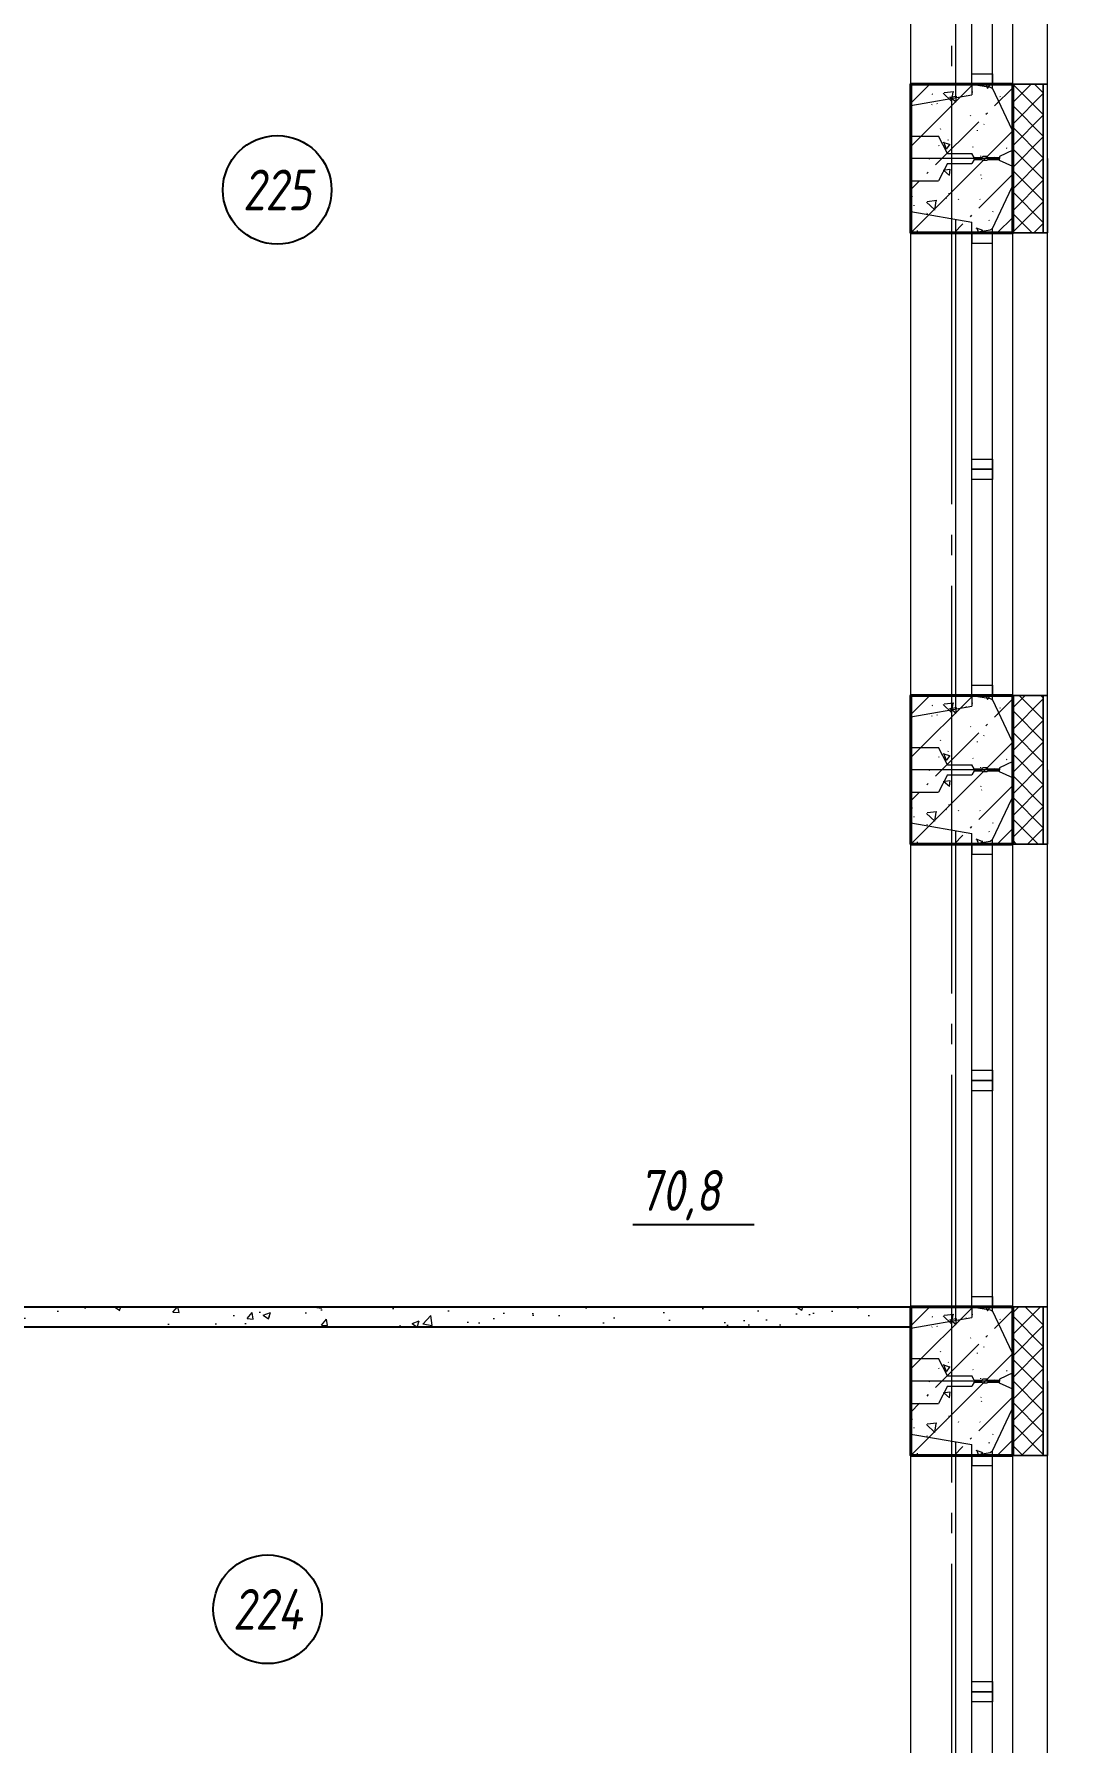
# Model space of a CAD drawing. Header units: millimetres. Extents: x -85420 to 1195317, y -69347 to 470418.
# Drawn here: x 496844 to 501882, y 40801 to 49186 of the extents above; entities that cross this region are included whole.
import ezdxf
from ezdxf import colors
from ezdxf.entities.mleader import LeaderData, LeaderLine
from ezdxf.enums import TextEntityAlignment as Align
from ezdxf.math import Vec2, Vec3

# ---------------------------------------------------------------- set-up
doc = ezdxf.new("R2010")
doc.units = ezdxf.units.MM
for name, pattern in [('GOST2.303 6', [12, 8, -1.5, 1, -1.5]), ('ГОСТ 2.303 4', [7, 5, -2, 0]), ('ГОСТ 2.303 5', [24, 20, -1.5, 1, -1.5]), ('осевая', [50.8, 31.75, -6.35, 6.35, -6.35])]:
    doc.linetypes.add(name, pattern=pattern)
for name, color, linetype, lineweight in [('+АР_Осевые линии', 252, 'GOST2.303 6', 9), ('АР_Окна', 4, 'Continuous', 9), ('АР_Отметки', 7, 'Continuous', 5), ('АР_Сущ Несущая стена', 250, 'Continuous', 50), ('АР_штриховка несущих стен', 250, 'Continuous', 0), ('СПДС_+АР_Стены', 250, 'Continuous', 20), ('стены', 7, 'Continuous', 40), ('ТОНКАЯ', 253, 'Continuous', 0), ('ЭКСПЛИКАЦИЯ', 7, 'Continuous', 5)]:
    doc.layers.add(name, color=color, linetype=linetype, lineweight=lineweight)
doc.layers.add('ОСИ', color=7, linetype='осевая', lineweight=13, true_color=0x999999)
doc.layers.add('ПБ_граница', color=7, linetype='ГОСТ 2.303 4', lineweight=40, true_color=0xdb0000)
doc.styles.add('ISOCPEUR', font='', dxfattribs={"height": 250})
doc.styles.add('ГОСТ 2.304', font='CS_Gost2304.shx', dxfattribs={"oblique": 10})
doc.styles.get('ISOCPEUR').set_extended_font_data('ISOCPEUR', italic=True)
pattern_1 = [(45, (0, 0), (-53.033009, 53.033009), []), (135, (0, 0), (-53.033009, -53.033009), [])]

# ---------------------------------------------------------------- blocks, each defined once
blk = doc.blocks.new('_DotSmall')
at = {"color": 0, "linetype": 'ByBlock', "const_width": 0.5}
blk.add_lwpolyline([(-0.0625, 0, 1), (0.0625, 0, 1)], format="xyb", close=True, dxfattribs=at)
blk = doc.blocks.new('НП 3033')
at = {"layer": 'АР_Окна', "ltscale": 100}
for p, q in [((365, 500), (2635, 500)), ((365, 400), (2635, 400)), ((365, 300), (2635, 300)), ((365, 220), (2635, 220)), ((365, 0), (2635, 0))]:
    blk.add_line(p, q, dxfattribs=at)
for points in [[(365, 300), (365, 500), (365, 670), (2635, 670), (2635, 300)], [(365, 300), (415, 300), (415, 400), (365, 400)], [(1450, 400), (1425, 400), (1425, 300), (1450, 300), (1475, 300), (1475, 400), (1437.5, 400)], [(1500, 400), (1475, 400), (1475, 300), (1500, 300), (1525, 300), (1525, 400), (1487.5, 400)], [(2635, 300), (2585, 300), (2585, 400), (2635, 400)]]:
    blk.add_lwpolyline(points, dxfattribs=at)
at = {"layer": 'СПДС_+АР_Стены', "ltscale": 100}
for points in [[(0, 670), (0, 670), (365, 670), (365, 670)], [(3000, 670), (3000, 670), (2635, 670), (2635, 670)]]:
    blk.add_lwpolyline(points, dxfattribs=at)
at = {"layer": 'стены', "ltscale": 100}
for p, q in [((2960, 500), (2860, 500)), ((0, 0), (0, 0))]:
    blk.add_line(p, q, dxfattribs=at)
at = {"layer": 'стены', "lineweight": 30, "ltscale": 100}
blk.add_lwpolyline([(0, 0), (365, 0), (365, 500), (0, 500)], dxfattribs=at)
at = {"layer": 'стены', "ltscale": 100}
blk.add_lwpolyline([(3000, 500), (2635, 500), (2635, 0), (3000, 0)], dxfattribs=at)
blk = doc.blocks.new('обследование 2 этаж 1245')
at = {"layer": 'ТОНКАЯ', "ltscale": 100}
for p, q in [((60460, -22820), (60460, -20100)), ((59960, -22700), (59960, -20220)), ((60180, -22661.9), (60180, -20258.1)), ((60260, -22595), (60260, -20325)), ((60360, -22617), (60360, -20303)), ((60260, -22595), (60350, -22610)), ((60260, -22595), (60260, -22648)), ((60350, -22610), (60360, -22617)), ((60360, -22617), (60455, -22818)), ((59960, -22700), (60260, -22648)), ((59960, -22700), (59960, -22850)), ((59960, -22850), (60095, -22850)), ((59960, -22960), (59960, -22850)), ((60140, -22935), (60095, -22850)), ((60455, -22818), (60460, -22820)), ((60460, -22920), (60460, -22820)), ((60395, -22960), (59960, -22960)), ((60395, -22960), (59960, -22960)), ((59960, -22960), (59960, -23070)), ((60140, -22935), (60260, -22935)), ((60270, -22955), (60260, -22935)), ((60270, -22965), (60260, -22985)), ((60270, -22955), (60308, -22955)), ((60270, -22965), (60308, -22965)), ((60313, -22950), (60308, -22955)), ((60313, -22970), (60308, -22965)), ((60333, -22950), (60313, -22950)), ((60333, -22970), (60313, -22970)), ((60338, -22955), (60333, -22950)), ((60338, -22965), (60333, -22970)), ((60338, -22955), (60395, -22955)), ((60338, -22960), (60395, -22960)), ((60338, -22960), (60395, -22960)), ((60338, -22965), (60395, -22965)), ((60460, -22920), (60395, -22950)), ((60395, -22950), (60395, -22955)), ((60395, -22955), (60395, -22960)), ((60395, -22965), (60395, -22960)), ((60395, -22970), (60395, -22965)), ((60460, -23000), (60395, -22970)), ((60140, -22985), (60095, -23070)), ((60140, -22985), (60260, -22985)), ((60460, -23000), (60460, -23100)), ((59960, -23220), (59960, -23070)), ((59960, -23070), (60095, -23070)), ((60360, -23303), (60455, -23102)), ((60455, -23102), (60460, -23100)), ((60460, -25820), (60460, -23100)), ((59960, -25700), (59960, -23220)), ((59960, -23220), (60260, -23272)), ((60180, -25661.9), (60180, -23258.1)), ((60260, -23325), (60260, -23272)), ((60260, -23325), (60350, -23310)), ((60350, -23310), (60360, -23303)), ((60360, -25617), (60360, -23303)), ((60260, -25595), (60260, -23325)), ((59960, -25700), (60260, -25648)), ((60260, -25595), (60350, -25610)), ((60260, -25595), (60260, -25648)), ((60350, -25610), (60360, -25617)), ((60360, -25617), (60455, -25818)), ((59960, -25700), (59960, -25850)), ((60455, -25818), (60460, -25820)), ((60460, -25920), (60460, -25820)), ((59960, -25850), (60095, -25850)), ((59960, -25960), (59960, -25850)), ((60140, -25935), (60095, -25850)), ((60395, -25960), (59960, -25960)), ((60395, -25960), (59960, -25960)), ((59960, -25960), (59960, -26070)), ((60140, -25985), (60095, -26070)), ((60140, -25935), (60260, -25935)), ((60140, -25985), (60260, -25985)), ((60270, -25955), (60260, -25935)), ((60270, -25965), (60260, -25985)), ((60270, -25955), (60308, -25955)), ((60270, -25965), (60308, -25965)), ((60313, -25950), (60308, -25955)), ((60313, -25970), (60308, -25965)), ((60333, -25950), (60313, -25950)), ((60333, -25970), (60313, -25970)), ((60338, -25955), (60333, -25950)), ((60338, -25965), (60333, -25970)), ((60338, -25955), (60395, -25955)), ((60338, -25960), (60395, -25960)), ((60338, -25960), (60395, -25960)), ((60338, -25965), (60395, -25965)), ((60460, -25920), (60395, -25950)), ((60395, -25950), (60395, -25955)), ((60395, -25955), (60395, -25960)), ((60395, -25965), (60395, -25960)), ((60395, -25970), (60395, -25965)), ((60460, -26000), (60395, -25970)), ((59960, -26220), (59960, -26070)), ((59960, -26070), (60095, -26070)), ((60460, -26000), (60460, -26100)), ((60360, -26303), (60455, -26102)), ((60455, -26102), (60460, -26100)), ((60460, -28820), (60460, -26100)), ((59960, -28700), (59960, -26220)), ((59960, -26220), (60260, -26272)), ((60180, -28661.9), (60180, -26258.1)), ((60260, -26325), (60260, -26272)), ((60260, -26325), (60350, -26310)), ((60260, -28595), (60260, -26325)), ((60350, -26310), (60360, -26303)), ((60360, -28617), (60360, -26303)), ((59960, -28700), (60260, -28648)), ((60260, -28595), (60350, -28610)), ((60260, -28595), (60260, -28648)), ((60350, -28610), (60360, -28617)), ((60360, -28617), (60455, -28818)), ((59960, -28700), (59960, -28850)), ((60455, -28818), (60460, -28820)), ((60460, -28920), (60460, -28820)), ((59960, -28850), (60095, -28850)), ((59960, -28960), (59960, -28850)), ((60140, -28935), (60095, -28850)), ((60460, -28920), (60395, -28950)), ((60395, -28960), (59960, -28960)), ((60395, -28960), (59960, -28960)), ((59960, -28960), (59960, -29070)), ((60140, -28985), (60095, -29070)), ((60140, -28935), (60260, -28935)), ((60140, -28985), (60260, -28985)), ((60270, -28955), (60260, -28935)), ((60270, -28965), (60260, -28985)), ((60270, -28955), (60308, -28955)), ((60270, -28965), (60308, -28965)), ((60313, -28950), (60308, -28955)), ((60313, -28970), (60308, -28965)), ((60333, -28950), (60313, -28950)), ((60333, -28970), (60313, -28970)), ((60338, -28955), (60333, -28950)), ((60338, -28965), (60333, -28970)), ((60338, -28955), (60395, -28955)), ((60338, -28960), (60395, -28960)), ((60338, -28960), (60395, -28960)), ((60338, -28965), (60395, -28965)), ((60395, -28950), (60395, -28955)), ((60395, -28955), (60395, -28960)), ((60395, -28965), (60395, -28960)), ((60395, -28970), (60395, -28965)), ((60460, -29000), (60395, -28970)), ((60460, -29000), (60460, -29100)), ((59960, -29220), (59960, -29070)), ((59960, -29070), (60095, -29070)), ((60360, -29303), (60455, -29102)), ((60455, -29102), (60460, -29100)), ((60460, -31820), (60460, -29100)), ((59960, -31700), (59960, -29220)), ((59960, -29220), (60260, -29272)), ((60180, -31661.9), (60180, -29258.1)), ((60260, -29325), (60260, -29272)), ((60260, -29325), (60350, -29310)), ((60260, -31595), (60260, -29325)), ((60350, -29310), (60360, -29303)), ((60360, -31617), (60360, -29303))]:
    blk.add_line(p, q, dxfattribs=at)
blk = doc.blocks.new('A$C314F1C93')
at = {"layer": '+АР_Осевые линии', "linetype": 'ГОСТ 2.303 5', "lineweight": 0, "ltscale": 100}
blk.add_line((70940, 64752.7), (70940, -9752.2), dxfattribs=at)
blk = doc.blocks.new('АР план')
at = {"layer": 'АР_Отметки', "lineweight": 9}
ml = blk.add_multileader_mtext('Standard', dxfattribs=at)
ml.set_content('+3,950', color=256, style='ISOCPEUR')
ml.set_leader_properties(color=256, linetype='Continuous', lineweight=-1)
ml.set_arrow_properties(name='DOTSMALL')
ml.build(insert=Vec2(0, 0))
ml.multileader.update_dxf_attribs({"has_text_frame": 1, "text_left_attachment_type": 4, "text_right_attachment_type": 4, "dogleg_length": 100, "arrow_head_size": 180})
ctx = ml.context
ctx.base_point, ctx.char_height, ctx.arrow_head_size, ctx.landing_gap_size, ctx.plane_origin = Vec3(653061.3, 32239.7), 250, 180, 50, Vec3(652979.9, 30972.2)
ctx.left_attachment, ctx.right_attachment = 4, 4
notes = []
notes.append((ctx, [(0, (0, 0, 0), (0, 0), (1, 0), 1, [])]))
ctx.mtext.insert, ctx.mtext.width, ctx.mtext.line_spacing_style, ctx.mtext.flow_direction = Vec3(653111.3, 32573.1), 852.697, 2, 5
ml = blk.add_multileader_mtext('Standard', dxfattribs=at)
ml.set_content('+1,975', color=256, style='ISOCPEUR')
ml.set_leader_properties(color=256, linetype='Continuous', lineweight=-1)
ml.set_arrow_properties(name='DOTSMALL')
ml.build(insert=Vec2(0, 0))
ml.multileader.update_dxf_attribs({"has_text_frame": 1, "text_left_attachment_type": 4, "text_right_attachment_type": 4, "dogleg_length": 100, "arrow_head_size": 180})
ctx = ml.context
ctx.base_point, ctx.char_height, ctx.arrow_head_size, ctx.landing_gap_size, ctx.plane_origin = Vec3(652749.3, 27128.7), 250, 180, 50, Vec3(655881.4, 25957)
ctx.left_attachment, ctx.right_attachment = 4, 4
notes.append((ctx, [(0, (0, 0, 0), (0, 0), (1, 0), 1, [])]))
ctx.mtext.insert, ctx.mtext.width, ctx.mtext.line_spacing_style, ctx.mtext.flow_direction = Vec3(652799.3, 27528.7), 852.697, 2, 5
for ctx, leaders in notes:
    for number, flags, end, landing, length, lines in leaders:
        leader = LeaderData()
        leader.index, (leader.has_last_leader_line, leader.has_dogleg_vector, leader.attachment_direction) = number, flags
        leader.last_leader_point, leader.dogleg_vector, leader.dogleg_length = Vec3(end), Vec3(landing), length
        for number, points, colour, breaks in lines:
            line = LeaderLine()
            line.index, line.vertices, line.color, line.breaks = number, Vec3.list(points), colors.encode_raw_color(colour), breaks
            leader.lines.append(line)
        ctx.leaders.append(leader)

msp = doc.modelspace()

# ---------------------------------------------------------------- block references
at = {"layer": 'ОСИ', "ltscale": 40}
msp.add_blockref('A$C314F1C93', (430406.4, 15326.4, 0), dxfattribs=at)

# ---------------------------------------------------------------- next in the draw order: hatches: boundary and pattern name
at = {"lineweight": 15}
h = msp.add_hatch(dxfattribs=at)
h.set_pattern_fill('AR-CONC', color=256, scale=2, angle=180)
h.set_pattern_definition([(50, (501347.37, 70776.42), (364.3693, -31.8782), [38.1, -419.1]), (355, (501347.37, 70776.4), (-70.487, 382.1137), [30.48, -335.281]), (100.4514, (501377.74, 70773.76), (293.8825, 350.2355), [32.38, -356.1805]), (46.1842, (501347.37, 70878), (542.158, -84.085), [57.15, -628.65]), (96.6356, (501392.55, 70871), (474.808, 494.852), [48.57, -534.271]), (351.1842, (501347.4, 70878), (474.808, 494.852), [45.72, -502.919]), (21, (501398.17, 70852.62), (303.2288, -204.5304), [38.1, -419.1]), (326, (501398.17, 70852.6), (123.604, 368.376), [30.48, -335.28]), (71.4514, (501423.44, 70835.57), (426.833, 163.8455), [32.38, -356.18]), (37.5, (501347.37, 70776.42), (6.1772, 169.1101), [0, -331.216, 0, -340.36, 0, -336.55]), (7.5, (501347.37, 70776.42), (133.6393, 200.3611), [0, -194.056, 0, -323.596, 0, -128.27]), (327.5, (501234.09, 70776.42), (271.1812, -11.4575), [0, -127, 0, -396.24, 0, -525.78]), (317.5, (501183.3, 70776.42), (296.2584, 50.853), [0, -165.1, 0, -263.144, 0, -373.38])])
h.paths.add_polyline_path([(496446.4, 42941.4), (501146.4, 42941.4), (501146.4, 42841.4), (496446.4, 42841.4)])
at = {"layer": 'АР_штриховка несущих стен', "lineweight": 0}
h = msp.add_hatch(dxfattribs=at)
h.set_pattern_fill('FP_1', color=256, angle=90, style=0, pattern_type=2)
h.set_pattern_definition([(225, (279638.74, 437007.94), (212.13203, -212.13203), [300, -50, 10, -50]), (225, (279426.74, 437007.94), (212.13203, -212.13203), []), (140, (279638.74, 437007.94), (31.37587, 358.6306), [37.5, -412.5]), (85, (279638.74, 437007.94), (-376.09568, -69.3761), [30, -330]), (190.451, (279641.35, 437037.82), (-344.71734, 289.2568), [31.87, -350.571]), (136.184, (279538.74, 437007.94), (82.7615, 533.61997), [56.25, -618.75]), (186.636, (279545.64, 437052.4), (-487.0622, 467.3284), [47.805, -525.856]), (81.184, (279538.74, 437007.94), (-487.05805, 467.33264), [45, -495]), (111, (279563.74, 437057.94), (201.30952, 298.45407), [37.5, -412.5]), (56, (279563.74, 437057.94), (-362.5749, 121.6571), [30, -330]), (161.451, (279580.5, 437082.8), (-161.2621, 420.11198), [31.87, -350.571]), (127.5, (279638.74, 437007.94), (-166.446927, 6.079928), [3.353, -322.647, 3.353, -331.647, -331.25]), (127.5, (279638.74, 437007.94), (-166.446927, 6.079928), [-661, 3.353, -327.897]), (97.5, (279638.74, 437007.94), (-197.205856, 131.53477), [3.353, -187.647, 3.353, -315.147, -126.25]), (97.5, (279638.74, 437007.94), (-197.205856, 131.53477), [-509.5, 3.353, -122.897]), (57.5, (279638.74, 436896.44), (11.277436, 266.91122), [3.353, -121.647, 3.353, -386.647, -517.5]), (57.5, (279638.74, 436896.44), (11.277436, 266.91122), [-515, 3.353, -514.147]), (47.5, (279638.74, 436846.44), (-50.05249, 291.59308), [3.353, -159.147, 3.353, -255.647, -367.5]), (47.5, (279638.74, 436846.44), (-50.05249, 291.59308), [-421.5, 3.353, -364.147])])
h.paths.add_polyline_path([(501146.4, 48211.4), (501646.4, 48211.4), (501646.4, 48941.4), (501146.4, 48941.4)])
h = msp.add_hatch(dxfattribs=at)
h.set_pattern_fill('FP_1', color=256, angle=90, style=0, pattern_type=2)
h.set_pattern_definition([(225, (279638.74, 434007.94), (212.13203, -212.13203), [300, -50, 10, -50]), (225, (279426.74, 434007.94), (212.13203, -212.13203), []), (140, (279638.74, 434007.94), (31.37587, 358.6306), [37.5, -412.5]), (85, (279638.74, 434007.94), (-376.09568, -69.3761), [30, -330]), (190.451, (279641.35, 434037.82), (-344.71734, 289.2568), [31.87, -350.571]), (136.184, (279538.74, 434007.94), (82.7615, 533.61997), [56.25, -618.75]), (186.636, (279545.64, 434052.4), (-487.0622, 467.3284), [47.805, -525.856]), (81.184, (279538.74, 434007.94), (-487.05805, 467.33264), [45, -495]), (111, (279563.74, 434057.94), (201.30952, 298.45407), [37.5, -412.5]), (56, (279563.74, 434057.94), (-362.5749, 121.6571), [30, -330]), (161.451, (279580.5, 434082.8), (-161.2621, 420.11198), [31.87, -350.571]), (127.5, (279638.74, 434007.94), (-166.446927, 6.079928), [3.353, -322.647, 3.353, -331.647, -331.25]), (127.5, (279638.74, 434007.94), (-166.446927, 6.079928), [-661, 3.353, -327.897]), (97.5, (279638.74, 434007.94), (-197.205856, 131.53477), [3.353, -187.647, 3.353, -315.147, -126.25]), (97.5, (279638.74, 434007.94), (-197.205856, 131.53477), [-509.5, 3.353, -122.897]), (57.5, (279638.74, 433896.44), (11.277436, 266.91122), [3.353, -121.647, 3.353, -386.647, -517.5]), (57.5, (279638.74, 433896.44), (11.277436, 266.91122), [-515, 3.353, -514.147]), (47.5, (279638.74, 433846.44), (-50.05249, 291.59308), [3.353, -159.147, 3.353, -255.647, -367.5]), (47.5, (279638.74, 433846.44), (-50.05249, 291.59308), [-421.5, 3.353, -364.147])])
h.paths.add_polyline_path([(501146.4, 45211.4), (501646.4, 45211.4), (501646.4, 45941.4), (501146.4, 45941.4)])
h = msp.add_hatch(dxfattribs=at)
h.set_pattern_fill('FP_1', color=256, angle=90, style=0, pattern_type=2)
h.set_pattern_definition([(225, (279638.74, 431007.94), (212.13203, -212.13203), [300, -50, 10, -50]), (225, (279426.74, 431007.94), (212.13203, -212.13203), []), (140, (279638.74, 431007.94), (31.37587, 358.6306), [37.5, -412.5]), (85, (279638.74, 431007.94), (-376.09568, -69.3761), [30, -330]), (190.451, (279641.35, 431037.82), (-344.71734, 289.2568), [31.87, -350.571]), (136.184, (279538.74, 431007.94), (82.7615, 533.61997), [56.25, -618.75]), (186.636, (279545.64, 431052.4), (-487.0622, 467.3284), [47.805, -525.856]), (81.184, (279538.74, 431007.94), (-487.05805, 467.33264), [45, -495]), (111, (279563.74, 431057.94), (201.30952, 298.45407), [37.5, -412.5]), (56, (279563.74, 431057.94), (-362.5749, 121.6571), [30, -330]), (161.451, (279580.5, 431082.8), (-161.2621, 420.11198), [31.87, -350.571]), (127.5, (279638.74, 431007.94), (-166.446927, 6.079928), [3.353, -322.647, 3.353, -331.647, -331.25]), (127.5, (279638.74, 431007.94), (-166.446927, 6.079928), [-661, 3.353, -327.897]), (97.5, (279638.74, 431007.94), (-197.205856, 131.53477), [3.353, -187.647, 3.353, -315.147, -126.25]), (97.5, (279638.74, 431007.94), (-197.205856, 131.53477), [-509.5, 3.353, -122.897]), (57.5, (279638.74, 430896.44), (11.277436, 266.91122), [3.353, -121.647, 3.353, -386.647, -517.5]), (57.5, (279638.74, 430896.44), (11.277436, 266.91122), [-515, 3.353, -514.147]), (47.5, (279638.74, 430846.44), (-50.05249, 291.59308), [3.353, -159.147, 3.353, -255.647, -367.5]), (47.5, (279638.74, 430846.44), (-50.05249, 291.59308), [-421.5, 3.353, -364.147])])
h.paths.add_polyline_path([(501146.4, 42211.4), (501646.4, 42211.4), (501646.4, 42941.4), (501146.4, 42941.4)])
at = {"layer": 'СПДС_+АР_Стены', "lineweight": 9, "ltscale": 100}
h = msp.add_hatch(dxfattribs=at)
h.set_pattern_fill('НЕМЕТАЛЛИЧЕСКИЕ МАТЕРИАЛЫ', color=256, scale=30, style=0, pattern_type=2)
h.set_pattern_definition(pattern_1)
h.paths.add_polyline_path([(501796.4, 48211.4), (501796.4, 48941.4), (501646.4, 48941.4), (501646.4, 48211.4)], flags=0)
h = msp.add_hatch(dxfattribs=at)
h.set_pattern_fill('НЕМЕТАЛЛИЧЕСКИЕ МАТЕРИАЛЫ', color=256, scale=30, style=0, pattern_type=2)
h.set_pattern_definition(pattern_1)
h.paths.add_polyline_path([(501796.4, 45211.4), (501796.4, 45941.4), (501646.4, 45941.4), (501646.4, 45211.4)], flags=0)
h = msp.add_hatch(dxfattribs=at)
h.set_pattern_fill('НЕМЕТАЛЛИЧЕСКИЕ МАТЕРИАЛЫ', color=256, scale=30, style=0, pattern_type=2)
h.set_pattern_definition(pattern_1)
h.paths.add_polyline_path([(501796.4, 42211.4), (501796.4, 42941.4), (501646.4, 42941.4), (501646.4, 42211.4)], flags=0)

# ---------------------------------------------------------------- next in the draw order: linework, layer by layer
at = {"linetype": 'ByBlock', "ltscale": 100, "transparency": 33554687, "elevation": 0}
msp.add_lwpolyline([(501146.4, 42841.4), (496446.4, 42841.4), (496446.4, 42941.4), (501146.4, 42941.4)], close=True, dxfattribs=at)
at = {"layer": 'СПДС_+АР_Стены', "ltscale": 100}
for points in [[(501796.4, 48211.4), (501796.4, 48941.4), (501646.4, 48941.4), (501646.4, 48211.4), (501796.4, 48211.4)], [(501796.4, 48941.4), (501796.4, 48211.4), (501816.4, 48211.4), (501816.4, 48941.4), (501796.4, 48941.4)], [(501796.4, 45211.4), (501796.4, 45941.4), (501646.4, 45941.4), (501646.4, 45211.4), (501796.4, 45211.4)], [(501796.4, 45941.4), (501796.4, 45211.4), (501816.4, 45211.4), (501816.4, 45941.4), (501796.4, 45941.4)], [(501796.4, 42211.4), (501796.4, 42941.4), (501646.4, 42941.4), (501646.4, 42211.4), (501796.4, 42211.4)], [(501796.4, 42941.4), (501796.4, 42211.4), (501816.4, 42211.4), (501816.4, 42941.4), (501796.4, 42941.4)]]:
    msp.add_lwpolyline(points, close=True, dxfattribs=at)
at = {"layer": 'стены', "ltscale": 100, "elevation": 0}
for points in [[(501646.4, 48941.4), (501146.4, 48941.4), (501146.4, 48211.4), (501646.4, 48211.4)], [(501646.4, 45941.4), (501146.4, 45941.4), (501146.4, 45211.4), (501646.4, 45211.4)], [(501646.4, 42941.4), (501146.4, 42941.4), (501146.4, 42211.4), (501646.4, 42211.4)]]:
    msp.add_lwpolyline(points, close=True, dxfattribs=at)
at = {"layer": 'ЭКСПЛИКАЦИЯ', "linetype": 'Continuous', "lineweight": 25, "ltscale": 100}
msp.add_line((499782.6, 43345.1), (500377.6, 43345.1), dxfattribs=at)
for centre in [(498037.1, 48422.1), (497989.8, 41456.1)]:
    msp.add_circle(centre, 266.7, dxfattribs=at)

# ---------------------------------------------------------------- next in the draw order: block references
at = {"layer": 'АР_Сущ Несущая стена', "xscale": -1, "rotation": 270}
for p in [(501146.4, 48576.4, 0), (501146.4, 45576.4, 0), (501146.4, 42576.4, 0), (501146.4, 39576.4, 0)]:
    msp.add_blockref('НП 3033', p, dxfattribs=at)
at = {"layer": 'ТОНКАЯ', "ltscale": 200}
msp.add_blockref('обследование 2 этаж 1245', (441186.4, 71536.4, 0), dxfattribs=at)

# ---------------------------------------------------------------- next in the draw order: texts
at = {"layer": 'ЭКСПЛИКАЦИЯ', "linetype": 'Continuous', "lineweight": 25, "ltscale": 100, "style": 'ГОСТ 2.304', "oblique": 10}
for s, p in [('225', (498037.1, 48422.1)), ('224', (497989.8, 41456.1))]:
    msp.add_text(s, height=200, dxfattribs=at).set_placement(p, align=Align.MIDDLE_CENTER)
msp.add_text('70,8', height=200, dxfattribs=at).set_placement((499812.6, 43611.7), align=Align.TOP_LEFT)

# ---------------------------------------------------------------- next in the draw order: leaders
at = {"layer": 'ПБ_граница', "linetype": 'ByBlock', "ltscale": 70}
ml = msp.add_multileader_mtext('Standard', dxfattribs=at)
ml.set_content('Граница пожарной зоны ', color=256, style='ГОСТ 2.304')
ml.set_leader_properties(color=256, lineweight=-1)
ml.set_arrow_properties(name='DOTSMALL')
ml.build(insert=Vec2(0, 0))
ml.multileader.update_dxf_attribs({"text_left_attachment_type": 6, "text_right_attachment_type": 6, "dogleg_length": 173.1, "arrow_head_size": 250, "scale": 100})
ctx = ml.context
ctx.base_point, ctx.scale, ctx.char_height, ctx.arrow_head_size, ctx.landing_gap_size, ctx.plane_origin = Vec3(477990.1, 48649.7, 0), 100, 250, 250, 200, Vec3(527576.5, 62301.7, 0)
ctx.left_attachment, ctx.right_attachment = 6, 6
notes = []
notes.append((ctx, [(0, (1, 1, 0), (482435.1, 48649.7, 0), (-1, 0), 173.1, [(3, [(485194.9, 51198.5, 0)], 0, [])])]))
ctx.mtext.insert, ctx.mtext.width, ctx.mtext.defined_height, ctx.mtext.line_spacing_factor, ctx.mtext.flow_direction = Vec3(478206.1, 48962.2, 0), 7160.099, 981, 0.768, 5
for ctx, leaders in notes:
    for number, flags, end, landing, length, lines in leaders:
        leader = LeaderData()
        leader.index, (leader.has_last_leader_line, leader.has_dogleg_vector, leader.attachment_direction) = number, flags
        leader.last_leader_point, leader.dogleg_vector, leader.dogleg_length = Vec3(end), Vec3(landing), length
        for number, points, colour, breaks in lines:
            line = LeaderLine()
            line.index, line.vertices, line.color, line.breaks = number, Vec3.list(points), colors.encode_raw_color(colour), breaks
            leader.lines.append(line)
        ctx.leaders.append(leader)

# ---------------------------------------------------------------- next in the draw order: block references
at = {"color": 12, "true_color": 0xe00000}
msp.add_blockref('АР план', (-85419.9, 14341.6), dxfattribs=at)

doc.saveas('drawing.dxf')
